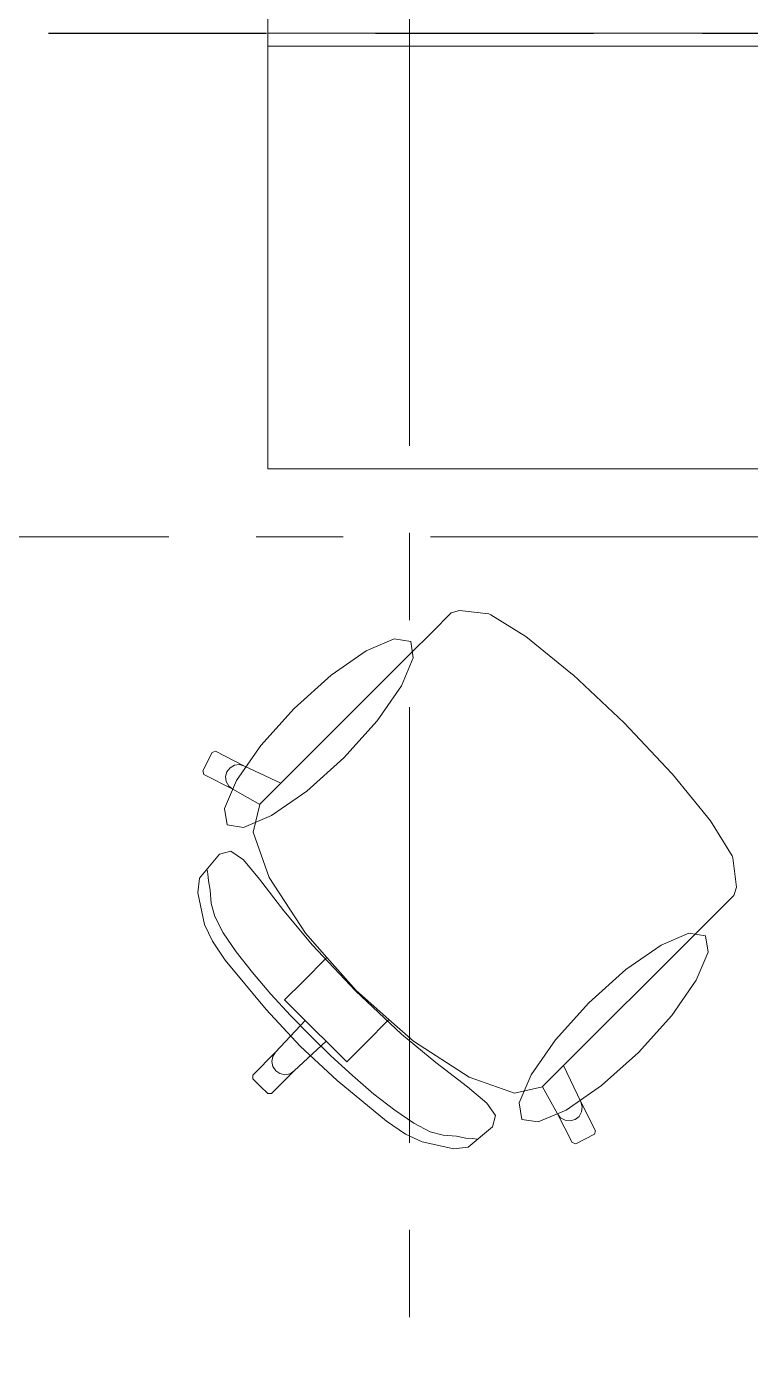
# Model space of a CAD drawing. Header units: inches. Extents: x -19 to 5698, y -728 to 92.
# Drawn here: x 223.604 to 224.433, y 33.459 to 34.992 of the extents above; entities that cross this region are included whole.
import ezdxf

# ---------------------------------------------------------------- set-up
doc = ezdxf.new("R2010")
doc.units = ezdxf.units.IN
doc.header["$MEASUREMENT"] = 0
doc.linetypes.add('HIDDEN', pattern=[0.375, 0.25, -0.125])
doc.linetypes.add('Punto & Raya', pattern=[0.65, 0.5, -0.075, 0, -0.075])
doc.layers.add('00 conduct tomacorr', color=120, linetype='HIDDEN', lineweight=30)
doc.layers.add('Interior - Mobiliario', color=7, linetype='Continuous')
doc.layers.add('Marcador - Secciones', color=7, linetype='Continuous')

msp = doc.modelspace()

# ---------------------------------------------------------------- linework, layer by layer
at = {"layer": '00 conduct tomacorr'}
msp.add_line((206.7537, 34.9847), (230.7078, 34.9847), dxfattribs=at)
at = {"layer": 'Interior - Mobiliario', "color": 175, "linetype": 'Continuous', "lineweight": 13}
for p, q in [((223.8801, 34.9997), (223.8801, 34.9697)), ((223.8801, 34.9697), (225.1651, 34.9697)), ((224.0905, 34.3193), (224.0686, 34.2974)), ((224.0998, 34.3222), (224.0905, 34.3193)), ((224.1337, 34.3182), (224.0998, 34.3222)), ((224.1359, 34.3173), (224.1337, 34.3182)), ((224.1759, 34.2924), (224.1359, 34.3173)), ((224.0686, 34.2974), (224.0431, 34.2719)), ((224.2296, 34.2488), (224.1759, 34.2924)), ((224.0431, 34.2719), (223.8952, 34.124)), ((224.2304, 34.2482), (224.2296, 34.2488)), ((224.2887, 34.1933), (224.2304, 34.2482)), ((224.2887, 34.1933), (224.3436, 34.135)), ((223.8163, 34.1593), (223.8055, 34.1379)), ((223.8203, 34.1606), (223.8163, 34.1593)), ((223.8534, 34.1436), (223.8203, 34.1606)), ((223.8369, 34.1417), (223.8333, 34.1371)), ((223.842, 34.1446), (223.8369, 34.1417)), ((223.8478, 34.1452), (223.842, 34.1446)), ((223.8534, 34.1436), (223.8478, 34.1452)), ((223.8952, 34.124), (223.8534, 34.1436)), ((223.8055, 34.1379), (223.8068, 34.1339)), ((223.8068, 34.1339), (223.8399, 34.1169)), ((223.8333, 34.1371), (223.8317, 34.1315)), ((223.8317, 34.1315), (223.8324, 34.1257)), ((223.8324, 34.1257), (223.8353, 34.1205)), ((224.3436, 34.135), (224.3443, 34.1341)), ((224.3443, 34.1341), (224.3878, 34.0805)), ((223.8353, 34.1205), (223.8399, 34.1169)), ((223.8399, 34.1169), (223.8709, 34.0996)), ((223.871, 34.0998), (223.8952, 34.124)), ((223.8709, 34.0996), (223.8635, 34.0676)), ((223.871, 34.0998), (223.8709, 34.0996)), ((224.3878, 34.0805), (224.4127, 34.0404)), ((223.8635, 34.0676), (223.8818, 34.0157)), ((223.8248, 34.0425), (223.8016, 34.0147)), ((223.8377, 34.0459), (223.8248, 34.0425)), ((223.8521, 34.0359), (223.8377, 34.0459)), ((223.8707, 34.0136), (223.8521, 34.0359)), ((224.4127, 34.0404), (224.4136, 34.0383)), ((224.4136, 34.0383), (224.4176, 34.0044)), ((223.8113, 34.0199), (223.8105, 34.0244)), ((223.8121, 34.0119), (223.8113, 34.0199)), ((223.8016, 34.0147), (223.7998, 33.9979)), ((223.8141, 34.0011), (223.8121, 34.0119)), ((223.8986, 33.9775), (223.8707, 34.0136)), ((223.8818, 34.0157), (223.9232, 33.9518)), ((224.4176, 34.0044), (224.4148, 33.9951)), ((223.7998, 33.9979), (223.8075, 33.9617)), ((223.8152, 33.9857), (223.8141, 34.0011)), ((224.4148, 33.9951), (224.3928, 33.9731)), ((223.8192, 33.971), (223.8152, 33.9857)), ((223.9313, 33.9381), (223.8986, 33.9775)), ((224.3928, 33.9731), (224.3673, 33.9476)), ((223.8075, 33.9617), (223.8165, 33.9425)), ((223.8291, 33.9521), (223.8192, 33.971)), ((223.8165, 33.9425), (223.8314, 33.9208)), ((223.844, 33.9303), (223.8291, 33.9521)), ((223.9232, 33.9518), (223.9479, 33.9237)), ((224.3673, 33.9476), (224.2194, 33.7998)), ((223.8625, 33.9065), (223.844, 33.9303)), ((223.9808, 33.8854), (223.9313, 33.9381)), ((223.8314, 33.9208), (223.8782, 33.8641)), ((223.9479, 33.9237), (223.9206, 33.8963)), ((223.9479, 33.9237), (223.9813, 33.8858)), ((223.8837, 33.8818), (223.8625, 33.9065)), ((223.9206, 33.8963), (223.8994, 33.8752)), ((223.9063, 33.8571), (223.8837, 33.8818)), ((223.9808, 33.8854), (224.0336, 33.8359)), ((224.0191, 33.8525), (223.9813, 33.8858)), ((223.8994, 33.8752), (223.9231, 33.8515)), ((223.8782, 33.8641), (223.9173, 33.8219)), ((223.9231, 33.8515), (223.8891, 33.815)), ((223.9291, 33.8337), (223.9063, 33.8571)), ((223.9231, 33.8515), (223.935, 33.8396)), ((224.0191, 33.8525), (223.9917, 33.8252)), ((224.0472, 33.8277), (224.0191, 33.8525)), ((223.9469, 33.8276), (223.935, 33.8396)), ((224.0336, 33.8359), (224.0729, 33.8032)), ((223.9469, 33.8276), (223.9104, 33.7937)), ((223.9595, 33.7828), (223.9173, 33.8219)), ((223.9291, 33.8337), (223.9525, 33.8108)), ((223.9706, 33.804), (223.9469, 33.8276)), ((223.9917, 33.8252), (223.9706, 33.804)), ((224.1111, 33.7864), (224.0472, 33.8277)), ((223.8891, 33.815), (223.863, 33.7889)), ((223.8858, 33.8101), (223.8847, 33.8044)), ((223.8847, 33.8044), (223.8859, 33.7986)), ((223.8891, 33.815), (223.8858, 33.8101)), ((223.9525, 33.8108), (223.9772, 33.7883)), ((223.863, 33.7889), (223.863, 33.7847)), ((223.9104, 33.7937), (223.8843, 33.7676)), ((223.8859, 33.7986), (223.8892, 33.7937)), ((223.8941, 33.7905), (223.8892, 33.7937)), ((223.8998, 33.7893), (223.8941, 33.7905)), ((223.9056, 33.7904), (223.8998, 33.7893)), ((223.9104, 33.7937), (223.9056, 33.7904)), ((224.0729, 33.8032), (224.109, 33.7753)), ((224.1952, 33.7756), (224.2194, 33.7998)), ((224.2194, 33.7998), (224.239, 33.758)), ((223.863, 33.7847), (223.8715, 33.7761)), ((223.8801, 33.7676), (223.8715, 33.7761)), ((224.0162, 33.736), (223.9595, 33.7828)), ((223.9772, 33.7883), (224.0019, 33.7671)), ((224.109, 33.7753), (224.1313, 33.7567)), ((224.163, 33.7681), (224.1111, 33.7864)), ((224.195, 33.7755), (224.163, 33.7681)), ((224.1952, 33.7756), (224.195, 33.7755)), ((224.2123, 33.7445), (224.195, 33.7755)), ((223.8843, 33.7676), (223.8801, 33.7676)), ((224.0019, 33.7671), (224.0257, 33.7485)), ((224.239, 33.758), (224.2406, 33.7524)), ((224.239, 33.758), (224.256, 33.7249)), ((224.0257, 33.7485), (224.0476, 33.7337)), ((224.1313, 33.7567), (224.1413, 33.7423)), ((224.216, 33.7399), (224.2123, 33.7445)), ((224.2293, 33.7114), (224.2123, 33.7445)), ((224.24, 33.7465), (224.2371, 33.7414)), ((224.2406, 33.7524), (224.24, 33.7465)), ((224.0379, 33.7211), (224.0162, 33.736)), ((224.0476, 33.7337), (224.0664, 33.7237)), ((224.1379, 33.7294), (224.1101, 33.7062)), ((224.1413, 33.7423), (224.1379, 33.7294)), ((224.2211, 33.737), (224.216, 33.7399)), ((224.2269, 33.7363), (224.2211, 33.737)), ((224.2325, 33.7378), (224.2269, 33.7363)), ((224.2371, 33.7414), (224.2325, 33.7378)), ((224.0572, 33.7121), (224.0379, 33.7211)), ((224.0933, 33.7043), (224.0572, 33.7121)), ((224.0664, 33.7237), (224.0811, 33.7198)), ((224.0811, 33.7198), (224.0965, 33.7187)), ((224.0965, 33.7187), (224.1073, 33.7166)), ((224.1073, 33.7166), (224.1154, 33.7159)), ((224.1154, 33.7159), (224.1199, 33.7151)), ((224.2547, 33.7209), (224.2333, 33.7101)), ((224.256, 33.7249), (224.2547, 33.7209)), ((224.1101, 33.7062), (224.0933, 33.7043)), ((224.2333, 33.7101), (224.2293, 33.7114))]:
    msp.add_line(p, q, dxfattribs=at)
at = {"layer": 'Interior - Mobiliario', "color": 175, "linetype": 'Continuous', "lineweight": 13, "flags": 128}
for points in [[(225.1801, 34.9847), (225.1801, 36.4847), (224.5801, 36.4847), (224.5801, 35.4847), (223.8801, 35.4847), (223.8801, 34.9847)], [(225.1801, 34.9847), (225.1801, 33.4847), (224.5801, 33.4847), (224.5801, 34.4847), (223.8801, 34.4847), (223.8801, 34.9847)], [(223.9103, 34.2098), (223.8721, 34.1673), (223.8441, 34.127), (223.8305, 34.0949), (223.8334, 34.076), (223.8523, 34.0731), (223.8844, 34.0867), (223.9247, 34.1147), (223.9672, 34.1529), (224.0054, 34.1954), (224.0334, 34.2357), (224.047, 34.2678), (224.0441, 34.2867), (224.0252, 34.2896), (223.9931, 34.276), (223.9528, 34.248)], [(224.3052, 33.8149), (224.2627, 33.7767), (224.2224, 33.7487), (224.1903, 33.7351), (224.1714, 33.738), (224.1685, 33.7569), (224.1821, 33.789), (224.2101, 33.8293), (224.2483, 33.8718), (224.2908, 33.91), (224.3311, 33.938), (224.3632, 33.9516), (224.3821, 33.9487), (224.385, 33.9298), (224.3714, 33.8977), (224.3434, 33.8574)]]:
    msp.add_lwpolyline(points, close=True, dxfattribs=at)
at = {"layer": 'Marcador - Secciones', "color": 251, "linetype": 'Punto & Raya', "lineweight": 13, "true_color": 0x636466}
for p, q in [((224.0425, 46.2111), (224.0425, 0.8878)), ((189.6667, 34.4067), (240.9403, 34.4067))]:
    msp.add_line(p, q, dxfattribs=at)

doc.saveas('drawing.dxf')
